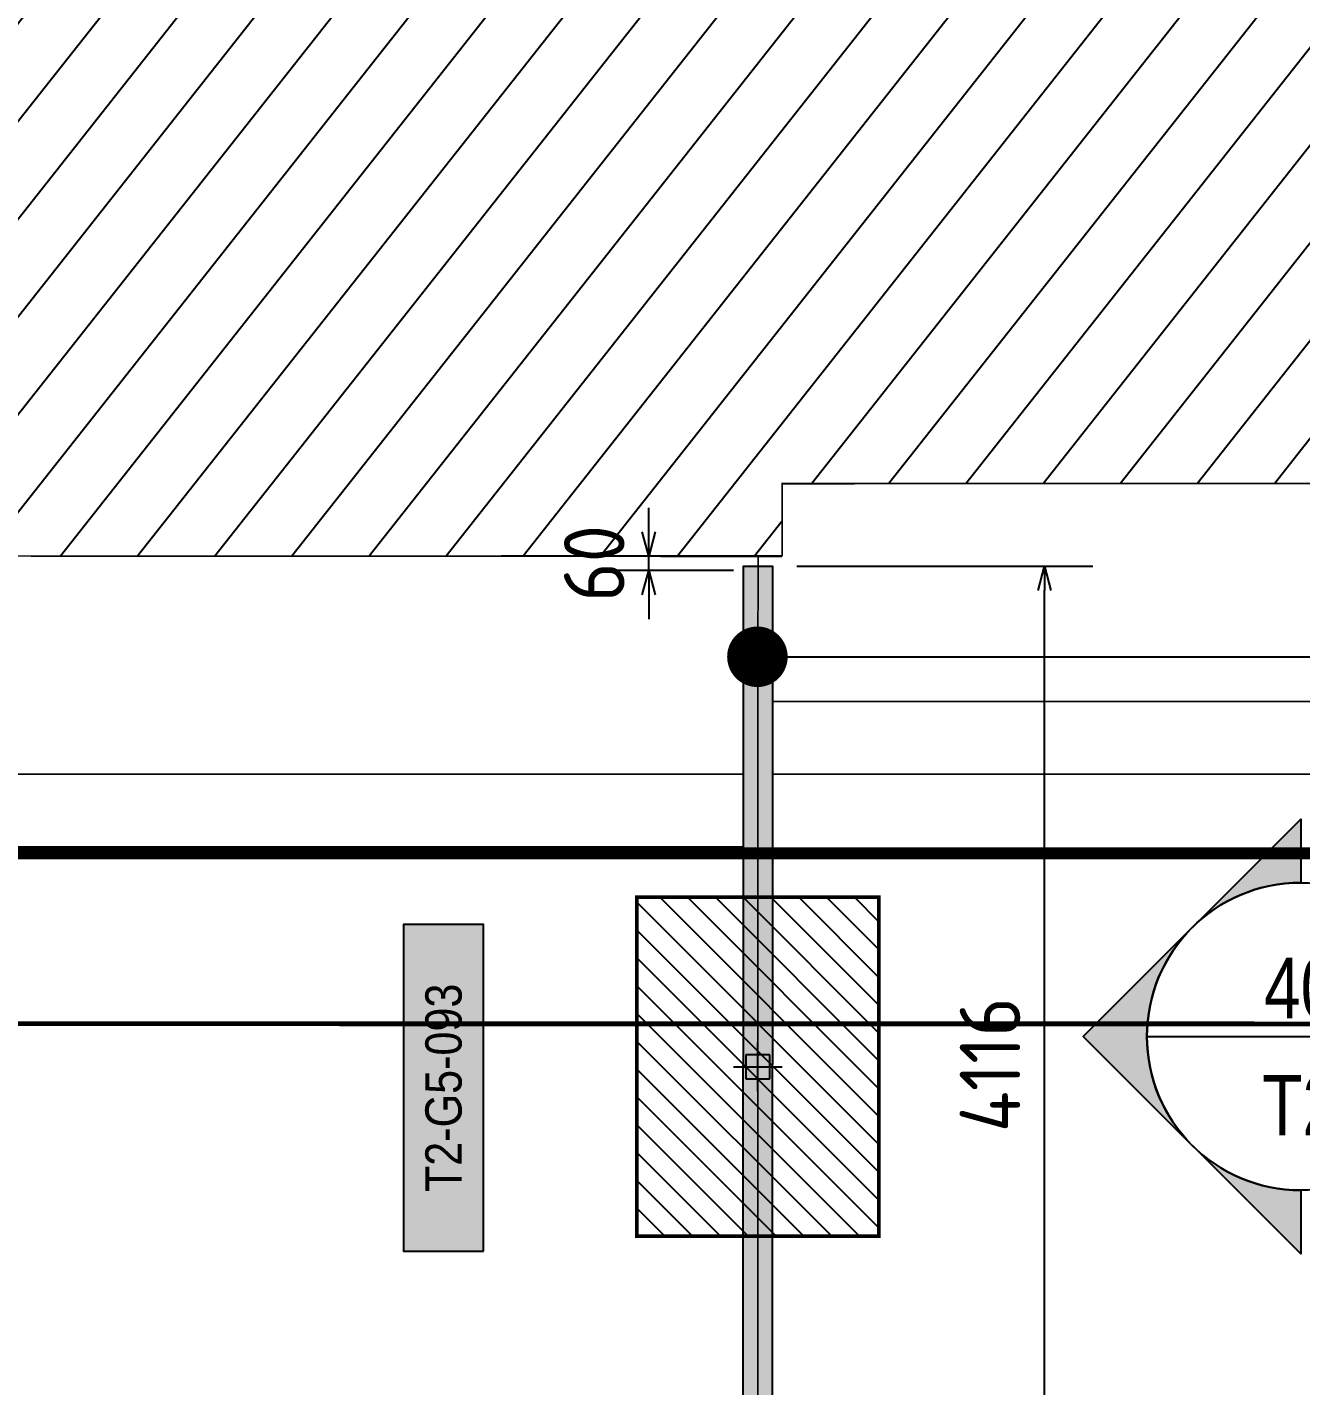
# Model space of a CAD drawing. Header units: centimetres. Extents: x -6122352 to 4157695, y -1694241 to 1947892.
# Drawn here: x 153489 to 158749, y -173976 to -168365 of the extents above; entities that cross this region are included whole.
import ezdxf
from ezdxf.enums import TextEntityAlignment as Align
from ezdxf.xclip import XClip

# ---------------------------------------------------------------- set-up
doc = ezdxf.new("R2010")
doc.units = ezdxf.units.CM
doc.header["$MEASUREMENT"] = 0
doc.header["$XCLIPFRAME"] = 2
doc.header["$PDMODE"] = 66
doc.header["$PDSIZE"] = 100
doc.linetypes.add('DASHED2', pattern=[0.375, 0.25, -0.125])
doc.linetypes.add('XR-AR-END-SETTING OUT PLAN$0$23261-XR-AR-SI-GF$0$HIDDEN', pattern=[0.375, 0.25, -0.125])
for name, color, linetype in [('00-MI-DIM', 7, 'Continuous'), ('23585-XR-AR-BOUNDARY WALLS AND SETBACKS$0$setback', 7, 'XR-AR-END-SETTING OUT PLAN$0$23261-XR-AR-SI-GF$0$HIDDEN'), ('@MI-FOOTINGS', 7, 'Continuous'), ('@MI-REF LAYER', 7, 'Continuous'), ('@MI-TYPE-02', 6, 'Continuous'), ('A-GLASS HATCH', 7, 'Continuous'), ('B_TH_6', 7, 'Continuous'), ('PANEL-TAGS', 7, 'Continuous'), ('XR-AR-END-SETTING OUT PLAN$0$23585-XR-AR-END-GROUND FLOOR$0$A-Flor-Strs', 1, 'Continuous'), ('XR-AR-MID-SETTING OUT FOR MASTER$0$23585-XR-AR-MID-GROUND FLOOR$0$A-Flor-Strs', 1, 'Continuous'), ('XR-AR-MID-SETTING OUT FOR MASTER$0$23585-XR-AR-MID-GROUND FLOOR$0$GS-HATCH-FLOOR TILE', 251, 'Continuous')]:
    doc.layers.add(name, color=color, linetype=linetype)
doc.layers.add('23585-XR-AR-DAMAC PLOT LIMITS$0$1-End units', color=7, linetype='Continuous', lineweight=5, true_color=0xf8991e)
for name, color, linetype, lineweight in [('23585-XR-AR-DAMAC PLOT LIMITS$0$1-Mid units', 41, 'Continuous', 5), ('@ Foundations', 4, 'DASHED2', 50), ('A-ANNO-TEXT', 3, 'Continuous', 25), ('XR-AR-END-SETTING OUT PLAN$0$23585-XR-AR-END-GROUND FLOOR$0$A-GLAZ-SILL', 8, 'Continuous', 5), ('XR-AR-END-SETTING OUT PLAN$0$23585-XR-AR-END-GROUND FLOOR$0$A-GLAZ-WNDO', 232, 'Continuous', 9), ('XR-AR-END-SETTING OUT PLAN$0$23585-XR-AR-END-GROUND FLOOR$0$A-WALL', 7, 'Continuous', 30), ('XR-AR-END-SETTING OUT PLAN$0$23585-XR-AR-END-GROUND FLOOR$0$S-COLS', 51, 'Continuous', 40), ('XR-AR-END-SETTING OUT PLAN$0$23585-XR-AR-END-GROUND FLOOR$0$S-COLS-PATT', 8, 'Continuous', 5), ('XR-AR-MID-SETTING OUT FOR MASTER$0$23585-XR-AR-MID-GROUND FLOOR$0$$A-GLAZ-WNDO', 232, 'Continuous', 9), ('XR-AR-MID-SETTING OUT FOR MASTER$0$23585-XR-AR-MID-GROUND FLOOR$0$A-GLAZ-SILL', 8, 'Continuous', 5), ('XR-AR-MID-SETTING OUT FOR MASTER$0$23585-XR-AR-MID-GROUND FLOOR$0$A-GLAZ-WNDO', 232, 'Continuous', 9), ('XR-AR-MID-SETTING OUT FOR MASTER$0$23585-XR-AR-MID-GROUND FLOOR$0$A-WALL', 7, 'Continuous', 30), ('XR-AR-MID-SETTING OUT FOR MASTER$0$23585-XR-AR-MID-GROUND FLOOR$0$S-COLS', 51, 'Continuous', 40)]:
    doc.layers.add(name, color=color, linetype=linetype, lineweight=lineweight)
doc.styles.add('Arial Narrow', font='ARIALN.TTF', dxfattribs={"width": 0.95, "height": 500})
doc.styles.add('PANELTAG_STYLE', font='arial.ttf')
doc.styles.add('Schueco-BEMSTIL', font='isocpeur.ttf', dxfattribs={"width": 0.9})
doc.dimstyles.new('MI- JWC-TXT-2.5 MM', dxfattribs={"dimscale": 1.5, "dimtxt": 2.5, "dimasz": 1, "dimexe": 2, "dimexo": 1, "dimgap": 1, "dimtad": 1, "dimdec": 0, "dimdsep": 46, "dimtxsty": 'Schueco-BEMSTIL', "dimblk": 'OPEN30', "dimcen": 0, "dimdle": 2, "dimclrd": 140, "dimclre": 8, "dimclrt": 40, "dimadec": 0, "dimazin": 2, "dimtfac": 1, "dimtdec": 0, "dimtix": 1, "dimtmove": 2, "dimatfit": 3, "dimldrblk": 'OPEN', "dimfxl": 2, "dimlwd": -1, "dimlwe": -1, "dimarcsym": 0})

# ---------------------------------------------------------------- blocks, each defined once
blk = doc.blocks.new('23585-XR-AR-BOUNDARY WALLS AND SETBACKS')
at = {"layer": '23585-XR-AR-BOUNDARY WALLS AND SETBACKS$0$setback', "ltscale": 40, "const_width": 0.05}
blk.add_lwpolyline([(496638.1806, 2768940.4876), (496634.0258, 2768935.9531), (496629.9724, 2768931.5294), (496625.919, 2768927.1057), (496621.8656, 2768922.682), (496617.8122, 2768918.2582), (496613.7588, 2768913.8344), (496609.7052, 2768909.4105), (496605.5488, 2768904.8743), (496619.9263, 2768891.701), (496624.0826, 2768896.237), (496628.1363, 2768900.6609), (496632.1896, 2768905.0846), (496636.243, 2768909.5084), (496640.2962, 2768913.932), (496644.3496, 2768918.3558), (496648.403, 2768922.7796), (496652.5579, 2768927.314)], close=True, dxfattribs=at)
blk = doc.blocks.new('A$C9d9485f6')
at = {"layer": 'A-ANNO-TEXT', "rotation": 312.4881850805905}
blk.add_blockref('23585-XR-AR-BOUNDARY WALLS AND SETBACKS', (-2377088.5348, -1504219.2521), dxfattribs=at)
blk = doc.blocks.new('23585-XR-AR-DAMAC PLOT LIMITS')
at = {"layer": '23585-XR-AR-DAMAC PLOT LIMITS$0$1-End units', "color": 251, "true_color": 0x636466}
blk.add_lwpolyline([(496626.2945, 2768894.2103), (496620.1115, 2768887.4625), (496602.4161, 2768903.6757), (496608.5993, 2768910.4239)], close=True, dxfattribs=at)
at = {"layer": '23585-XR-AR-DAMAC PLOT LIMITS$0$1-Mid units', "color": 251, "true_color": 0x636466}
blk.add_lwpolyline([(496626.2945, 2768894.2103), (496608.5993, 2768910.4239), (496612.6529, 2768914.8477), (496630.3481, 2768898.6341)], close=True, dxfattribs=at)
blk = doc.blocks.new('A$Cf093b529')
at = {"layer": 'A-ANNO-TEXT'}
blk.add_blockref('23585-XR-AR-DAMAC PLOT LIMITS', (-495391.9901, -2768603.4419), dxfattribs=at)
blk = doc.blocks.new('XR-AR-END-SETTING OUT PLAN$0$23585-XR-AR-END-GROUND FLOOR$0$A$C75a8815d')
at = {"layer": 'XR-AR-END-SETTING OUT PLAN$0$23585-XR-AR-END-GROUND FLOOR$0$S-COLS', "color": 252, "lineweight": 30}
blk.add_lwpolyline([(6049.8, 13227.6), (6049.8, 12227.6), (6249.8, 12227.6), (6249.8, 13227.6)], close=True, dxfattribs=at)
blk = doc.blocks.new('XR-AR-END-SETTING OUT PLAN')
at = {"layer": 'XR-AR-END-SETTING OUT PLAN$0$23585-XR-AR-END-GROUND FLOOR$0$A-Flor-Strs', "color": 8}
for points in [[(3000.1, 19773.3), (3000.1, 20973.3), (9090, 20973.2)], [(3300.1, 19773.3), (3300.1, 20673.3), (9090, 20673.3)]]:
    blk.add_lwpolyline(points, dxfattribs=at)
at = {"layer": 'XR-AR-END-SETTING OUT PLAN$0$23585-XR-AR-END-GROUND FLOOR$0$A-GLAZ-SILL', "color": 252}
blk.add_line((3550.1, 19523.4), (8750.1, 19523.4), dxfattribs=at)
at = {"layer": 'XR-AR-END-SETTING OUT PLAN$0$23585-XR-AR-END-GROUND FLOOR$0$A-GLAZ-WNDO', "color": 252}
for p, q in [((6150.1, 19773.4), (3550.1, 19773.4)), ((6150.1, 19773.4), (8750.1, 19773.4)), ((7410.1, 19623.4), (7410.1, 19773.4)), ((7460.1, 19773.4), (7460.1, 19623.4)), ((8700.1, 19623.4), (8700.1, 19773.4)), ((8750.1, 19773.4), (8750.1, 19523.4)), ((3550.1, 19623.4), (6150.1, 19623.4)), ((8750.1, 19623.4), (6150.1, 19623.4))]:
    blk.add_line(p, q, dxfattribs=at)
blk.add_lwpolyline([(7460.1, 19723.4), (8700.1, 19723.4)], dxfattribs=at)
for points in [[(6150.1, 19563.4), (6070.1, 19563.4), (6070.1, 19613.4), (6150.1, 19613.4)], [(6150.1, 19563.4), (6230.1, 19563.4), (6230.1, 19613.4), (6150.1, 19613.4)], [(6230.1, 19563.4), (7440.1, 19563.4), (7440.1, 19613.4), (6230.1, 19613.4)], [(7520.1, 19563.4), (7440.1, 19563.4), (7440.1, 19613.4), (7520.1, 19613.4)]]:
    blk.add_lwpolyline(points, close=True, dxfattribs=at)
at = {"layer": 'XR-AR-END-SETTING OUT PLAN$0$23585-XR-AR-END-GROUND FLOOR$0$A-WALL', "color": 8}
for points in [[(9250.1, 19773.3), (8750.1, 19773.4), (8750.1, 19523.3), (9250, 19523.4)], [(9250.1, 6650), (9050.1, 6650), (9050.1, 8750), (6850.1, 8750), (6850.1, 8700), (6750.1, 8700), (6750.1, 8750), (6650.1, 8750), (6650.1, 8850), (6950.1, 8850), (6950.1, 8900), (7050.1, 8900), (7050.1, 8850), (9050.1, 8850), (9050.1, 10350), (7050.1, 10350), (7050.1, 9800), (6950.1, 9800), (6950.1, 10550), (7050.1, 10550), (7050.1, 10450), (9050.1, 10450), (9049.9, 19523.4), (9250, 19523.4)]]:
    blk.add_lwpolyline(points, close=True, dxfattribs=at)
at = {"layer": 'XR-AR-END-SETTING OUT PLAN$0$23585-XR-AR-END-GROUND FLOOR$0$S-COLS-PATT', "color": 8}
blk.add_blockref('XR-AR-END-SETTING OUT PLAN$0$23585-XR-AR-END-GROUND FLOOR$0$A$C75a8815d', (3000.1, 5500), dxfattribs=at)
blk = doc.blocks.new('END UNIT')
at = {"xscale": 0.001, "yscale": 0.001, "zscale": 0.001}
blk.add_blockref('XR-AR-END-SETTING OUT PLAN', (-9.1502, 0), dxfattribs=at)
blk = doc.blocks.new('XR-AR-MID-SETTING OUT FOR MASTER$0$23585-XR-AR-MID-GROUND FLOOR$0$945-4P-1-101-GROUND FLOOR PLAN$0$XR-MIDDLE-GROUND FLOOR PLAN$0$A$C446944C1')
at = {"layer": 'XR-AR-MID-SETTING OUT FOR MASTER$0$23585-XR-AR-MID-GROUND FLOOR$0$A-GLAZ-SILL', "color": 252}
blk.add_line((0, 0), (5.2, 0), dxfattribs=at)
for points in [[(2.2081, -0.0228), (2.2081, -0.1242), (2.0938, -0.0735), (2.2081, -0.0228)], [(2.9919, -0.0228), (2.9919, -0.1242), (3.1062, -0.0735), (2.9919, -0.0228)]]:
    blk.add_lwpolyline(points, dxfattribs=at)
at = {"layer": 'XR-AR-MID-SETTING OUT FOR MASTER$0$23585-XR-AR-MID-GROUND FLOOR$0$A-GLAZ-WNDO', "color": 252}
for p, q in [((5.2, 0.25), (0, 0.25)), ((0, 0.25), (0, 0)), ((0.05, 0.1), (0.05, 0.25)), ((1.285, 0.25), (1.285, 0.1)), ((1.335, 0.1), (1.335, 0.25)), ((3.865, 0.1), (3.865, 0.25)), ((3.915, 0.25), (3.915, 0.1)), ((5.15, 0.1), (5.15, 0.25)), ((5.2, 0.25), (5.2, 0)), ((0, 0.1), (2.6, 0.1)), ((5.2, 0.1), (2.6, 0.1))]:
    blk.add_line(p, q, dxfattribs=at)
for points in [[(1.285, 0.2), (0.05, 0.2)], [(3.915, 0.2), (5.15, 0.2)]]:
    blk.add_lwpolyline(points, dxfattribs=at)
for points in [[(1.225, 0.04), (1.305, 0.04), (1.305, 0.09), (1.225, 0.09)], [(2.52, 0.04), (1.305, 0.04), (1.305, 0.09), (2.52, 0.09)], [(2.6, 0.04), (2.52, 0.04), (2.52, 0.09), (2.6, 0.09)], [(2.6, 0.04), (2.68, 0.04), (2.68, 0.09), (2.6, 0.09)], [(2.68, 0.04), (3.895, 0.04), (3.895, 0.09), (2.68, 0.09)], [(3.975, 0.04), (3.895, 0.04), (3.895, 0.09), (3.975, 0.09)]]:
    blk.add_lwpolyline(points, close=True, dxfattribs=at)
blk = doc.blocks.new('XR-AR-MID-SETTING OUT FOR MASTER$0$23585-XR-AR-MID-GROUND FLOOR$0$A$C08698786')
at = {"layer": 'XR-AR-MID-SETTING OUT FOR MASTER$0$23585-XR-AR-MID-GROUND FLOOR$0$S-COLS', "color": 252, "lineweight": 30}
blk.add_lwpolyline([(-100.1, 18727.6), (-100.1, 17727.6), (99.9, 17727.6), (99.9, 18727.6)], close=True, dxfattribs=at)
blk = doc.blocks.new('XR-AR-MID-SETTING OUT FOR MASTER')
at = {"layer": 'XR-AR-MID-SETTING OUT FOR MASTER$0$23585-XR-AR-MID-GROUND FLOOR$0$A-Flor-Strs', "color": 8}
for p, q in [((60.1, 20672.9), (5940, 20672.7)), ((60, 20372.9), (5940, 20372.7))]:
    blk.add_line(p, q, dxfattribs=at)
at = {"layer": 'XR-AR-MID-SETTING OUT FOR MASTER$0$23585-XR-AR-MID-GROUND FLOOR$0$A-WALL', "color": 8}
for points in [[(100, 19472.7), (-100, 19472.7), (-100, 5500), (100, 5500), (100, 8850.1), (1100, 8850.1), (1100, 8950.1), (100, 8950.1), (100, 10950), (2100, 10950), (2100, 9950.1), (2200, 9950.1), (2200.1, 11150), (2100.1, 11150), (2100, 11050), (100, 11050)], [(100, 19472.7), (400, 19472.7), (400, 19222.7), (100, 19222.7)]]:
    blk.add_lwpolyline(points, close=True, dxfattribs=at)
at = {"layer": 'XR-AR-MID-SETTING OUT FOR MASTER$0$23585-XR-AR-MID-GROUND FLOOR$0$$A-GLAZ-WNDO', "color": 8, "xscale": -1000, "yscale": 1000, "zscale": 1000}
blk.add_blockref('XR-AR-MID-SETTING OUT FOR MASTER$0$23585-XR-AR-MID-GROUND FLOOR$0$945-4P-1-101-GROUND FLOOR PLAN$0$XR-MIDDLE-GROUND FLOOR PLAN$0$A$C446944C1', (5600, 19222.7), dxfattribs=at)
at = {"layer": 'XR-AR-MID-SETTING OUT FOR MASTER$0$23585-XR-AR-MID-GROUND FLOOR$0$GS-HATCH-FLOOR TILE', "color": 8}
blk.add_blockref('XR-AR-MID-SETTING OUT FOR MASTER$0$23585-XR-AR-MID-GROUND FLOOR$0$A$C08698786', (0, 0), dxfattribs=at)
blk = doc.blocks.new('MID UNIT')
at = {"xscale": 0.001, "yscale": 0.001, "zscale": 0.001}
blk.add_blockref('XR-AR-MID-SETTING OUT FOR MASTER', (0, 0), dxfattribs=at)
blk = doc.blocks.new('TH_6')
at = {"xscale": -1}
blk.add_blockref('END UNIT', (495838.3054, 2769163.9966), dxfattribs=at)
blk.add_blockref('MID UNIT', (495838.3054, 2769163.9966), dxfattribs=at)
blk = doc.blocks.new('23585-XR-AR-MALDIVE-3$0$TH_6')
at = {"layer": 'B_TH_6', "xscale": 1.000019685734281, "yscale": 1.000019685734281, "zscale": 1.000019685734281}
blk.add_blockref('TH_6', (-9.7602, -54.513), dxfattribs=at)
at = {"layer": '@ Foundations', "linetype": 'DASHED2', "ltscale": 25}
blk.add_lwpolyline([(495839.6561, 2769177.7888), (495836.9561, 2769177.7888), (495836.9561, 2769183.1388), (495839.6561, 2769183.1388)], close=True, dxfattribs=at)
blk = doc.blocks.new('_Dot')
at = {"color": 0, "linetype": 'ByBlock', "lineweight": -2}
blk.add_line((-0.5, 0), (-1, 0), dxfattribs=at)
at = {"color": 0, "linetype": 'ByBlock', "const_width": 0.5}
blk.add_lwpolyline([(-0.25, 0, 1), (0.25, 0, 1)], format="xyb", close=True, dxfattribs=at)
blk = doc.blocks.new('_Open30')
at = {"color": 0, "linetype": 'ByBlock', "lineweight": -2}
for p, q in [((-1, 0.268), (0, 0)), ((0, 0), (-1, -0.268)), ((0, 0), (-1, 0))]:
    blk.add_line(p, q, dxfattribs=at)
blk = doc.blocks.new('*D2984')
at = {"layer": '@MI-TYPE-02', "color": 140, "transparency": 16777216}
for p, q in [((156056.3, -170449.4), (156056.3, -170349.4)), ((156056.3, -170609.4), (156056.3, -170549.4)), ((156056.3, -170709.4), (156056.3, -170809.4))]:
    blk.add_line(p, q, dxfattribs=at)
at = {"layer": '@MI-TYPE-02', "color": 8, "transparency": 16777216}
for p, q in [((156407.6, -170549.4), (155856.3, -170549.4)), ((156407, -170609.4), (155856.3, -170609.4))]:
    blk.add_line(p, q, dxfattribs=at)
at = {"layer": 'Defpoints', "color": 0, "transparency": 16777216}
for p in [(156056.3, -170549.4), (156507.6, -170549.4), (156507, -170609.4)]:
    blk.add_point(p, dxfattribs=at)
at = {"layer": '@MI-TYPE-02', "color": 140, "transparency": 16777216, "xscale": 100, "yscale": 100, "zscale": 100}
for p, rotation in [((156056.3, -170549.4), 270), ((156056.3, -170609.4), 90)]:
    blk.add_blockref('_Open30', p, dxfattribs=dict(at, rotation=rotation))
at = {"layer": '@MI-TYPE-02', "color": 40, "transparency": 16777216, "insert": (155831.3, -170579.4), "char_height": 250, "attachment_point": 5, "rotation": 90, "style": 'Schueco-BEMSTIL'}
blk.add_mtext('60', dxfattribs=at)
blk = doc.blocks.new('_Open')
at = {"color": 0, "linetype": 'ByBlock', "lineweight": -2}
for p, q in [((-1, 0.2), (0, 0)), ((-1, -0.2), (0, 0)), ((0, 0), (-1, 0))]:
    blk.add_line(p, q, dxfattribs=at)
blk = doc.blocks.new('*D3689')
at = {"layer": '@MI-TYPE-02', "color": 8, "transparency": 16777216}
for p, q in [((161.3, 4184.7), (1384.5, 4184.7)), ((160, 68.8), (1384.5, 68.8))]:
    blk.add_line(p, q, dxfattribs=at)
at = {"layer": '@MI-TYPE-02', "color": 140, "transparency": 16777216}
blk.add_line((1184.5, 168.8), (1184.5, 4084.7), dxfattribs=at)
at = {"layer": 'Defpoints', "color": 0, "transparency": 16777216}
for p in [(61.3, 4184.7), (1184.5, 4184.7), (60, 68.8)]:
    blk.add_point(p, dxfattribs=at)
at = {"layer": '@MI-TYPE-02', "color": 140, "transparency": 16777216, "xscale": 100, "yscale": 100, "zscale": 100}
for p, rotation in [((1184.5, 4184.7), 90), ((1184.5, 68.8), 270)]:
    blk.add_blockref('_Open30', p, dxfattribs=dict(at, rotation=rotation))
at = {"layer": '@MI-TYPE-02', "color": 40, "transparency": 16777216, "insert": (959.5, 2126.8), "char_height": 250, "attachment_point": 5, "rotation": 90, "style": 'Schueco-BEMSTIL'}
blk.add_mtext('4116', dxfattribs=at)
blk = doc.blocks.new('T2-SINGLE FOOTING')
at = {"layer": '@MI-FOOTINGS', "transparency": 33554679}
h = blk.add_hatch(dxfattribs=at)
h.set_pattern_fill('ANSI31', color=8, scale=650)
h.paths.add_polyline_path([(-700, 500), (700, 500), (700, -500), (-700, -500)])
at = {"layer": '@MI-FOOTINGS', "color": 62, "const_width": 15}
blk.add_lwpolyline([(-700, 500), (700, 500), (700, -500), (-700, -500)], close=True, dxfattribs=at)
at = {"layer": '@MI-FOOTINGS', "color": 30}
blk.add_point((0, 0), dxfattribs=at)
blk = doc.blocks.new('*U3659')
h = blk.add_hatch(color=94)
edge = h.paths.add_edge_path()
edge.add_line((0, -6.35), (0, -8.98))
edge.add_line((0, -8.98), (-8.98, 0))
edge.add_line((-8.98, 0), (0, 8.98))
edge.add_line((0, 8.98), (0, 6.35))
edge.add_arc((0, 0), 6.35, 90, 270)
at = {"color": 94}
blk.add_line((-6.35, 0), (6.35, 0), dxfattribs=at)
blk.add_lwpolyline([(0, -6.35), (0, -8.98), (-8.98, 0), (0, 8.98), (0, 6.35, 1)], format="xyb", close=True, dxfattribs=at)
blk.add_lwpolyline([(-4.49, 4.49, 0.414214), (-4.49, -4.49), (-8.98, 0), (-4.49, 4.49)], format="xyb", close=True)
blk.add_circle((0, 0), 6.35, dxfattribs=at)
at = {"style": 'Arial Narrow', "width": 0.95, "flags": 8}
blk.add_attdef('VIEWNUMBER', text='', height=2.5, dxfattribs=at).set_placement((0, 0), align=Align.BOTTOM_CENTER)
blk.add_attdef('SHEETNUMBER', text='', height=2.5, dxfattribs=at).set_placement((0, -1.588), align=Align.TOP_CENTER)
blk = doc.blocks.new('PANELTAG')
at = {"layer": 'PANEL-TAGS', "color": 1}
blk.add_lwpolyline([(-13.5, -3.3), (13.5, -3.3), (13.5, 3.3), (-13.5, 3.3)], close=True, dxfattribs=at)
at = {"layer": 'PANEL-TAGS', "color": 40, "true_color": 0xffd700}
blk.add_solid([(-13.5, -3.3), (13.5, -3.3), (-13.5, 3.3), (13.5, 3.3)], dxfattribs=at)
at = {"layer": 'PANEL-TAGS', "color": 5, "style": 'PANELTAG_STYLE', "width": 0.85}
blk.add_attdef('TAGNO', text='', height=3, dxfattribs=at).set_placement((0, 0), align=Align.MIDDLE)
blk = doc.blocks.new('G8-partition walls')
at = {"layer": 'A-GLASS HATCH'}
h = blk.add_hatch(color=6, dxfattribs=at)
h.dxf.hatch_style = 1
h.paths.add_polyline_path([(-60, 68.8), (-58.7, 4184.8), (61.3, 4184.7), (60, 68.8)])
at = {"layer": '@MI-TYPE-02', "color": 6}
blk.add_lwpolyline([(-60, 68.8), (-58.7, 4184.8), (61.3, 4184.7), (60, 68.8)], close=True, dxfattribs=at)
at = {"layer": '@MI-FOOTINGS', "rotation": 90}
blk.add_blockref('T2-SINGLE FOOTING', (0.7, 2117.8), dxfattribs=at)
at = {"layer": '@MI-TYPE-02'}
dim = blk.add_linear_dim(base=(1184.5, 4184.7), p1=(60, 68.8), p2=(61.3, 4184.7), angle=90, dimstyle='MI- JWC-TXT-2.5 MM', dxfattribs=at)
dim.commit()
dim.dimension.update_dxf_attribs({"geometry": '*D3689', "text_midpoint": (959.5, 2126.8)})

msp = doc.modelspace()

# ---------------------------------------------------------------- block references
at = {"layer": '@MI-REF LAYER', "xscale": 1000, "yscale": 1000, "zscale": 1000}
msp.add_blockref('A$C9d9485f6', (-23958.95046, 48155.57226), dxfattribs=at)
at = {"layer": '@MI-REF LAYER', "xscale": 1000, "yscale": 1000, "zscale": 1000, "rotation": 312.4882903633292}
msp.add_blockref('A$Cf093b529', (-891608.73293, 539022.72011), dxfattribs=at)

# ---------------------------------------------------------------- next in the draw order: block references
at = {"layer": '@MI-REF LAYER'}
ref = msp.add_blockref('23585-XR-AR-MALDIVE-3$0$TH_6', (496470287.62316, 2768928042.14645), dxfattribs=dict(at, xscale=1000, yscale=1000, zscale=1000, rotation=179.9901620352055))
XClip(ref).set_block_clipping_path([(495793.2155548502, 2769187.9369901186), (495793.2169750989, 2769163.9974125745), (495847.2586643086, 2769163.9971258836), (495847.2579624881, 2769187.9370612334), (495838.3188655199, 2769187.8966883179), (495832.3187208367, 2769187.8968356531), (495826.3187141446, 2769187.8968359823), (495820.3187054312, 2769187.8968305429), (495814.3189793034, 2769187.8968236684), (495808.3189702737, 2769187.8968236437), (495802.3189610406, 2769187.8968233746)])

# ---------------------------------------------------------------- next in the draw order: block references
at = {"layer": '00-MI-DIM'}
ref = msp.add_blockref('*U3659', (158748.76324, -172533.11958), dxfattribs=dict(at, xscale=100, yscale=100, zscale=100))
ref.add_attrib('VIEWNUMBER', '40', dxfattribs={"layer": '0', "height": 250, "style": 'Arial Narrow', "width": 0.95}).set_placement((158748.76324, -172533.11958), align=Align.BOTTOM_CENTER)
ref.add_attrib('SHEETNUMBER', 'T2', dxfattribs={"layer": '0', "height": 250, "style": 'Arial Narrow', "width": 0.95}).set_placement((158748.76324, -172691.86958), align=Align.TOP_CENTER)
at = {"layer": '@MI-REF LAYER', "extrusion": (5.28805e-12, -6.92406e-09, 1), "xscale": 250, "yscale": 250, "zscale": 250, "rotation": 180.0886329981475}
msp.add_blockref('_Dot', (156505.13187, -170965.13955, -22.45904), dxfattribs=at)
at = {"layer": 'PANEL-TAGS', "color": 94}
ref = msp.add_blockref('PANELTAG', (155208.68966, -172745.34503), dxfattribs=dict(at, xscale=50.00000000000001, yscale=50.00000000000001, zscale=50.00000000000001, rotation=90.00000000000001))
ref.add_attrib('TAGNO', 'T2-G5-093', dxfattribs={"color": 5, "height": 150, "rotation": 90, "style": 'PANELTAG_STYLE', "width": 0.85}).set_placement((155208.68966, -172745.34503), align=Align.MIDDLE_CENTER)

# ---------------------------------------------------------------- next in the draw order: wipeouts: each hides what was drawn before it
at = {"color": 10}
msp.add_wipeout([(150358.69448, -156274.78467), (150356.19895, -170548.3376), (156604.72727, -170549.42667), (156606.23971, -170248.77367), (192407.19481, -170254.88342), (192407.09469, -170555.55792), (198657.38323, -170556.46069), (198659.4436, -156283.07816), (150358.70066, -156274.78467)], dxfattribs=at).dxf.layer = '@MI-REF LAYER'

# ---------------------------------------------------------------- next in the draw order: hatches: boundary and pattern name
at = {"layer": '@MI-REF LAYER', "transparency": 33554508}
h = msp.add_hatch(dxfattribs=at)
h.set_pattern_fill('ANSI31', color=256, scale=2000, angle=186.72236)
h.paths.add_polyline_path([(150358.69972, -156274.78467), (150356.19895, -170548.3376), (156606.32265, -170547.96537), (156606.23971, -170248.78698), (192407.44567, -170254.93422), (192407.39406, -170555.55802), (198657.3832, -170556.63115), (198659.44484, -156283.07816)])

# ---------------------------------------------------------------- next in the draw order: linework, layer by layer
at = {"layer": '@MI-REF LAYER', "const_width": 5}
msp.add_lwpolyline([(150358.69972, -156274.78467), (150356.19895, -170548.3376), (156606.32265, -170547.96537), (156606.23971, -170248.78698), (192407.44567, -170254.93422), (192407.39406, -170555.55802), (198657.3832, -170556.63115), (198659.44484, -156283.07816)], close=True, dxfattribs=at)
at = {"layer": '@MI-REF LAYER', "color": 1, "const_width": 20}
msp.add_lwpolyline([(147613.10603, -174746.63965), (150153.05979, -172479.66944), (173080.27696, -172484.09071), (173079.13289, -169321.71192), (173080.27696, -172484.09071), (198747.42582, -172489.04034), (201587.17464, -174761.39712)], dxfattribs=at)
at = {"layer": '@MI-REF LAYER', "linetype": 'DASHED2', "extrusion": (3.92215e-12, 7.46019e-09, 1), "elevation": -22.4615}
msp.add_lwpolyline([(156505.13187, -170965.13955), (182730.69163, -170968.66122), (183287.61958, -170231.98187)], dxfattribs=at)

# ---------------------------------------------------------------- next in the draw order: block references
at = {"layer": '@MI-TYPE-02', "color": 240, "true_color": 0xed1f24}
msp.add_blockref('G8-partition walls', (156506.32039, -174776.17682), dxfattribs=at)

# ---------------------------------------------------------------- next in the draw order: dimensions: what is measured, and where the dimension line sits
dim = msp.add_linear_dim(base=(156056.31106, -170549.40975), p1=(156507.01309, -170609.40956), p2=(156507.6261, -170549.40975), angle=90, dimstyle='MI- JWC-TXT-2.5 MM', dxfattribs=at)
dim.commit()
dim.dimension.update_dxf_attribs({"geometry": '*D2984', "text_midpoint": (155831.31106, -170579.40965)})

doc.saveas('drawing.dxf')
